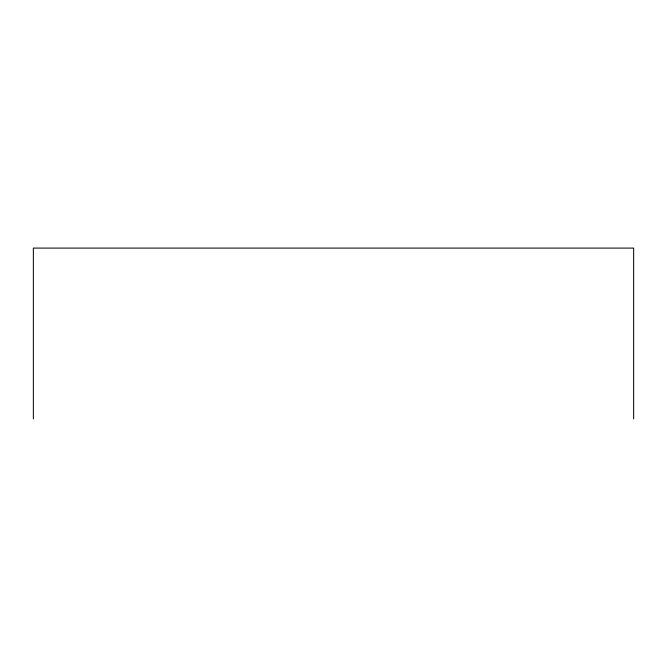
<?xml version="1.0" encoding="UTF-8"?>
<svg xmlns="http://www.w3.org/2000/svg" width="667" height="667" viewBox="0 0 667 667"><rect width="100%" height="100%" fill="white"/><g stroke="black" fill="none" stroke-linecap="round" stroke-linejoin="round"><path stroke-width="1" d="M633.65 418.909L633.65 248.091L33.35 248.091L33.35 418.909"/></g></svg>
